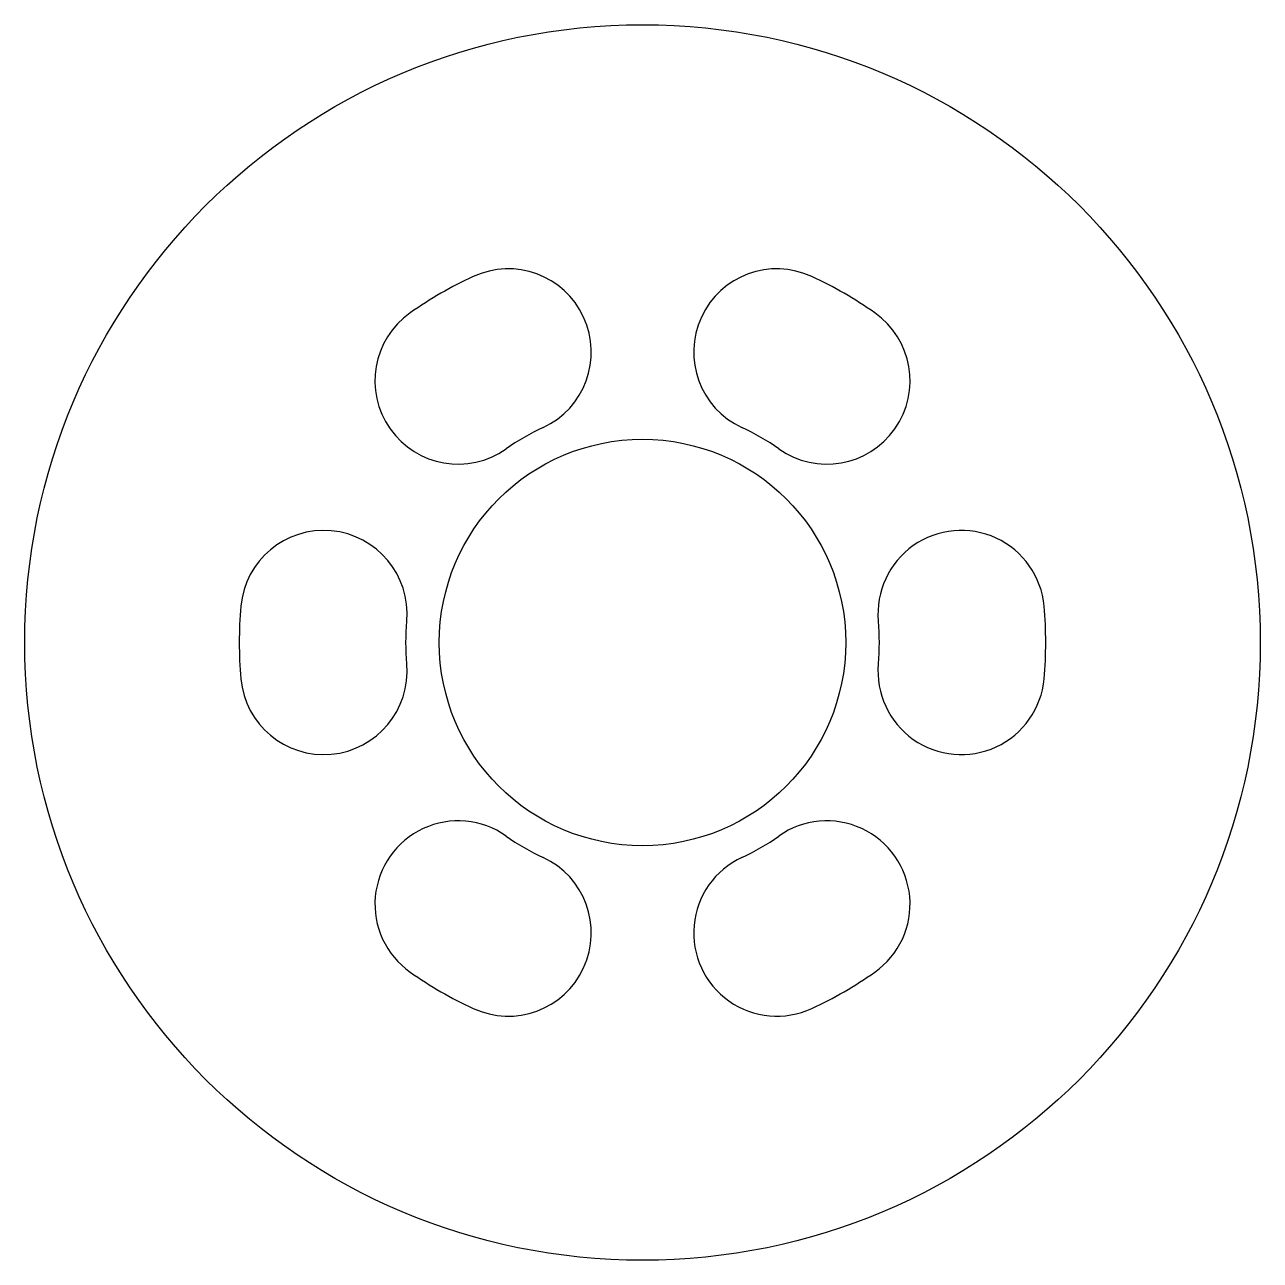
# Model space of a CAD drawing. Header units: inches. Extents: x -0.95 to 0.95, y -0.95 to 0.95.
import ezdxf

# ---------------------------------------------------------------- set-up
doc = ezdxf.new("R2010")
doc.units = ezdxf.units.IN
doc.header["$MEASUREMENT"] = 0

msp = doc.modelspace()

# ---------------------------------------------------------------- linework, layer by layer
at = {"color": 7, "linetype": 'Continuous', "lineweight": 25}
for radius in [0.95, 0.3125]:
    msp.add_circle((0, 0), radius, dxfattribs=at)
for centre, radius, start, end in [((-0.2067, 0.4466), 0.128, 294.8346, 114.8346), ((0.2067, 0.4466), 0.128, 65.1654, 245.1654), ((0, 0), 0.6201, 114.8346, 125.1654), ((0, 0), 0.6201, 54.8346, 65.1654), ((-0.2834, 0.4023), 0.128, 125.1654, 305.1654), ((0.2834, 0.4023), 0.128, 234.8346, 54.8346), ((0, 0), 0.3642, 114.8346, 125.1654), ((0, 0), 0.3642, 54.8346, 65.1654), ((-0.4901, 0.0443), 0.128, 354.8346, 174.8346), ((0.4901, 0.0443), 0.128, 5.1654, 185.1654), ((0, 0), 0.6201, 174.8346, 185.1654), ((0, 0), 0.6201, 354.8346, 5.1654), ((0, 0), 0.3642, 174.8346, 185.1654), ((0, 0), 0.3642, 354.8346, 5.1654), ((-0.4901, -0.0443), 0.128, 185.1654, 5.1654), ((0.4901, -0.0443), 0.128, 174.8346, 354.8346), ((-0.2834, -0.4023), 0.128, 54.8346, 234.8346), ((0.2834, -0.4023), 0.128, 305.1654, 125.1654), ((0, 0), 0.3642, 234.8346, 245.1654), ((0, 0), 0.3642, 294.8346, 305.1654), ((-0.2067, -0.4466), 0.128, 245.1654, 65.1654), ((0.2067, -0.4466), 0.128, 114.8346, 294.8346), ((0, 0), 0.6201, 234.8346, 245.1654), ((0, 0), 0.6201, 294.8346, 305.1654)]:
    msp.add_arc(centre, radius, start, end, dxfattribs=at)

doc.saveas('drawing.dxf')
